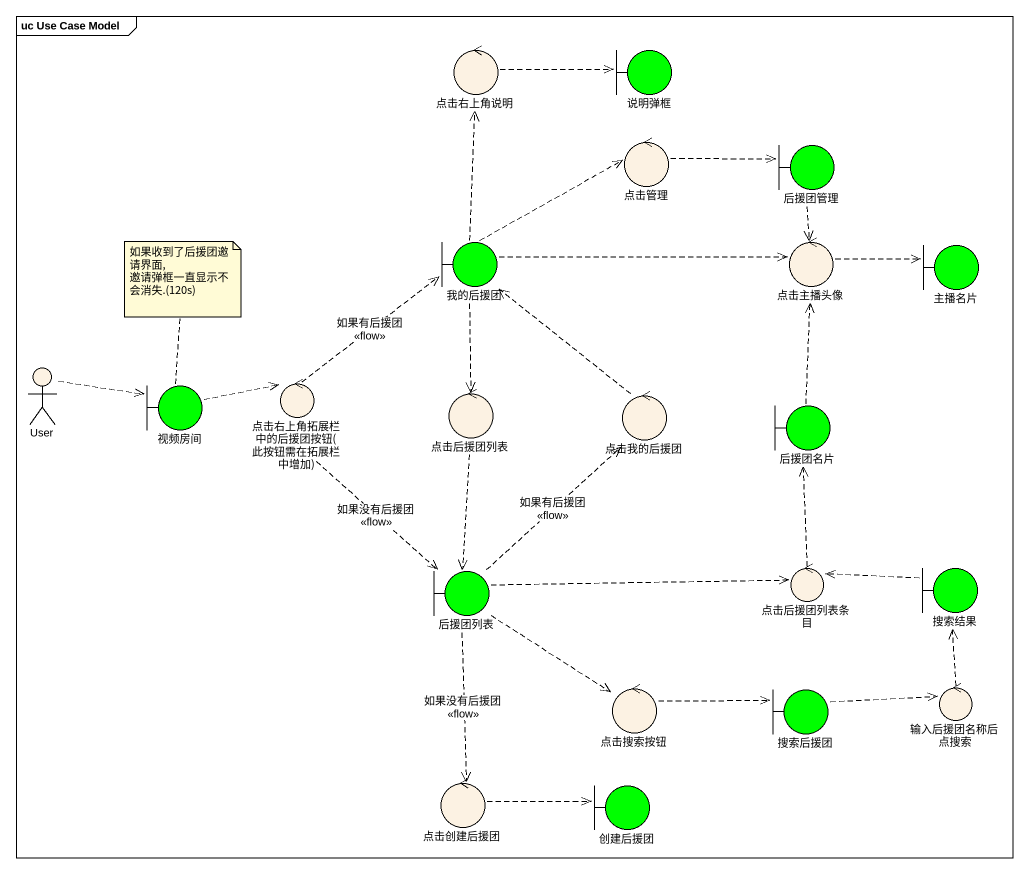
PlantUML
@startuml
mainframe uc Use Case Model
control 点击右上角说明 #FCF2E3
boundary 说明弹框 #00FF00
control 点击管理 #FCF2E3
boundary 后援团管理 #00FF00
boundary 我的后援团 #00FF00
control 点击主播头像 #FCF2E3
boundary 主播名片 #00FF00
actor User #FCF2E3
boundary 视频房间 #00FF00
control "点击右上角拓展栏中的后援团按钮(此按钮需在拓展栏中增加)" as 点击右上角拓展栏中的后援团按钮_此按钮需在拓展栏中增加 #FCF2E3
control 点击后援团列表 #FCF2E3
control 点击我的后援团 #FCF2E3
boundary 后援团名片 #00FF00
boundary 后援团列表 #00FF00
control 点击后援团列表条目 #FCF2E3
boundary 搜索结果 #00FF00
control 点击搜索按钮 #FCF2E3
boundary 搜索后援团 #00FF00
control 输入后援团名称后点搜索 #FCF2E3
control 点击创建后援团 #FCF2E3
boundary 创建后援团 #00FF00
点击右上角说明 .right.> 说明弹框
点击管理 .right.> 后援团管理
后援团管理 ..> 点击主播头像
我的后援团 .up.> 点击右上角说明
我的后援团 .right.> 点击管理
我的后援团 .right.> 点击主播头像
我的后援团 ..> 点击后援团列表
点击主播头像 .right.> 主播名片
User .right.> 视频房间
视频房间 .right.> 点击右上角拓展栏中的后援团按钮_此按钮需在拓展栏中增加
点击右上角拓展栏中的后援团按钮_此按钮需在拓展栏中增加 .up.> 我的后援团 : 如果有后援团\n<<flow>>
点击右上角拓展栏中的后援团按钮_此按钮需在拓展栏中增加 ..> 后援团列表 : 如果没有后援团\n<<flow>>
点击后援团列表 ..> 后援团列表
点击我的后援团 .up.> 我的后援团
后援团名片 .up.> 点击主播头像
后援团列表 .up.> 点击我的后援团 : 如果有后援团\n<<flow>>
后援团列表 .right.> 点击后援团列表条目
后援团列表 ..> 点击搜索按钮
后援团列表 ..> 点击创建后援团 : 如果没有后援团\n<<flow>>
点击后援团列表条目 .up.> 后援团名片
搜索结果 .left.> 点击后援团列表条目
点击搜索按钮 .right.> 搜索后援团
搜索后援团 .right.> 输入后援团名称后点搜索
输入后援团名称后点搜索 .up.> 搜索结果
点击创建后援团 .right.> 创建后援团
note top of 视频房间 : 如果收到了后援团邀请界面, 邀请弹框一直显示不会消失.(120s)
@enduml
